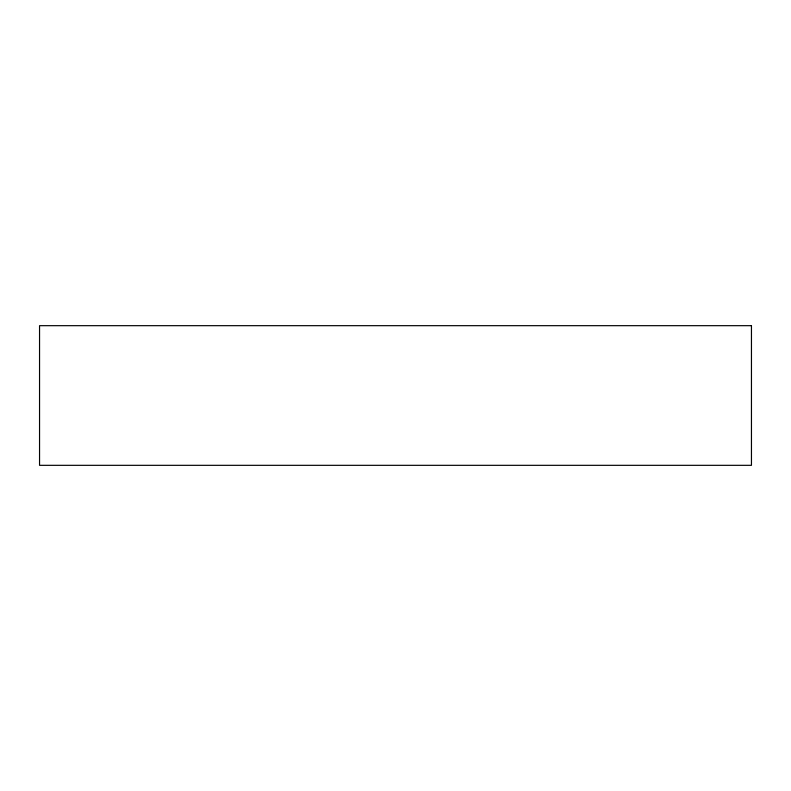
<?xml version="1.0" encoding="UTF-8"?>
<svg xmlns="http://www.w3.org/2000/svg" width="791" height="791" viewBox="0 0 791 791"><rect width="100%" height="100%" fill="white"/><g stroke="black" fill="none" stroke-linecap="round" stroke-linejoin="round"><path stroke-width="1.19" d="M751.45 325.674L39.55 325.674L39.55 465.326L751.45 465.326L751.45 325.674"/></g></svg>
